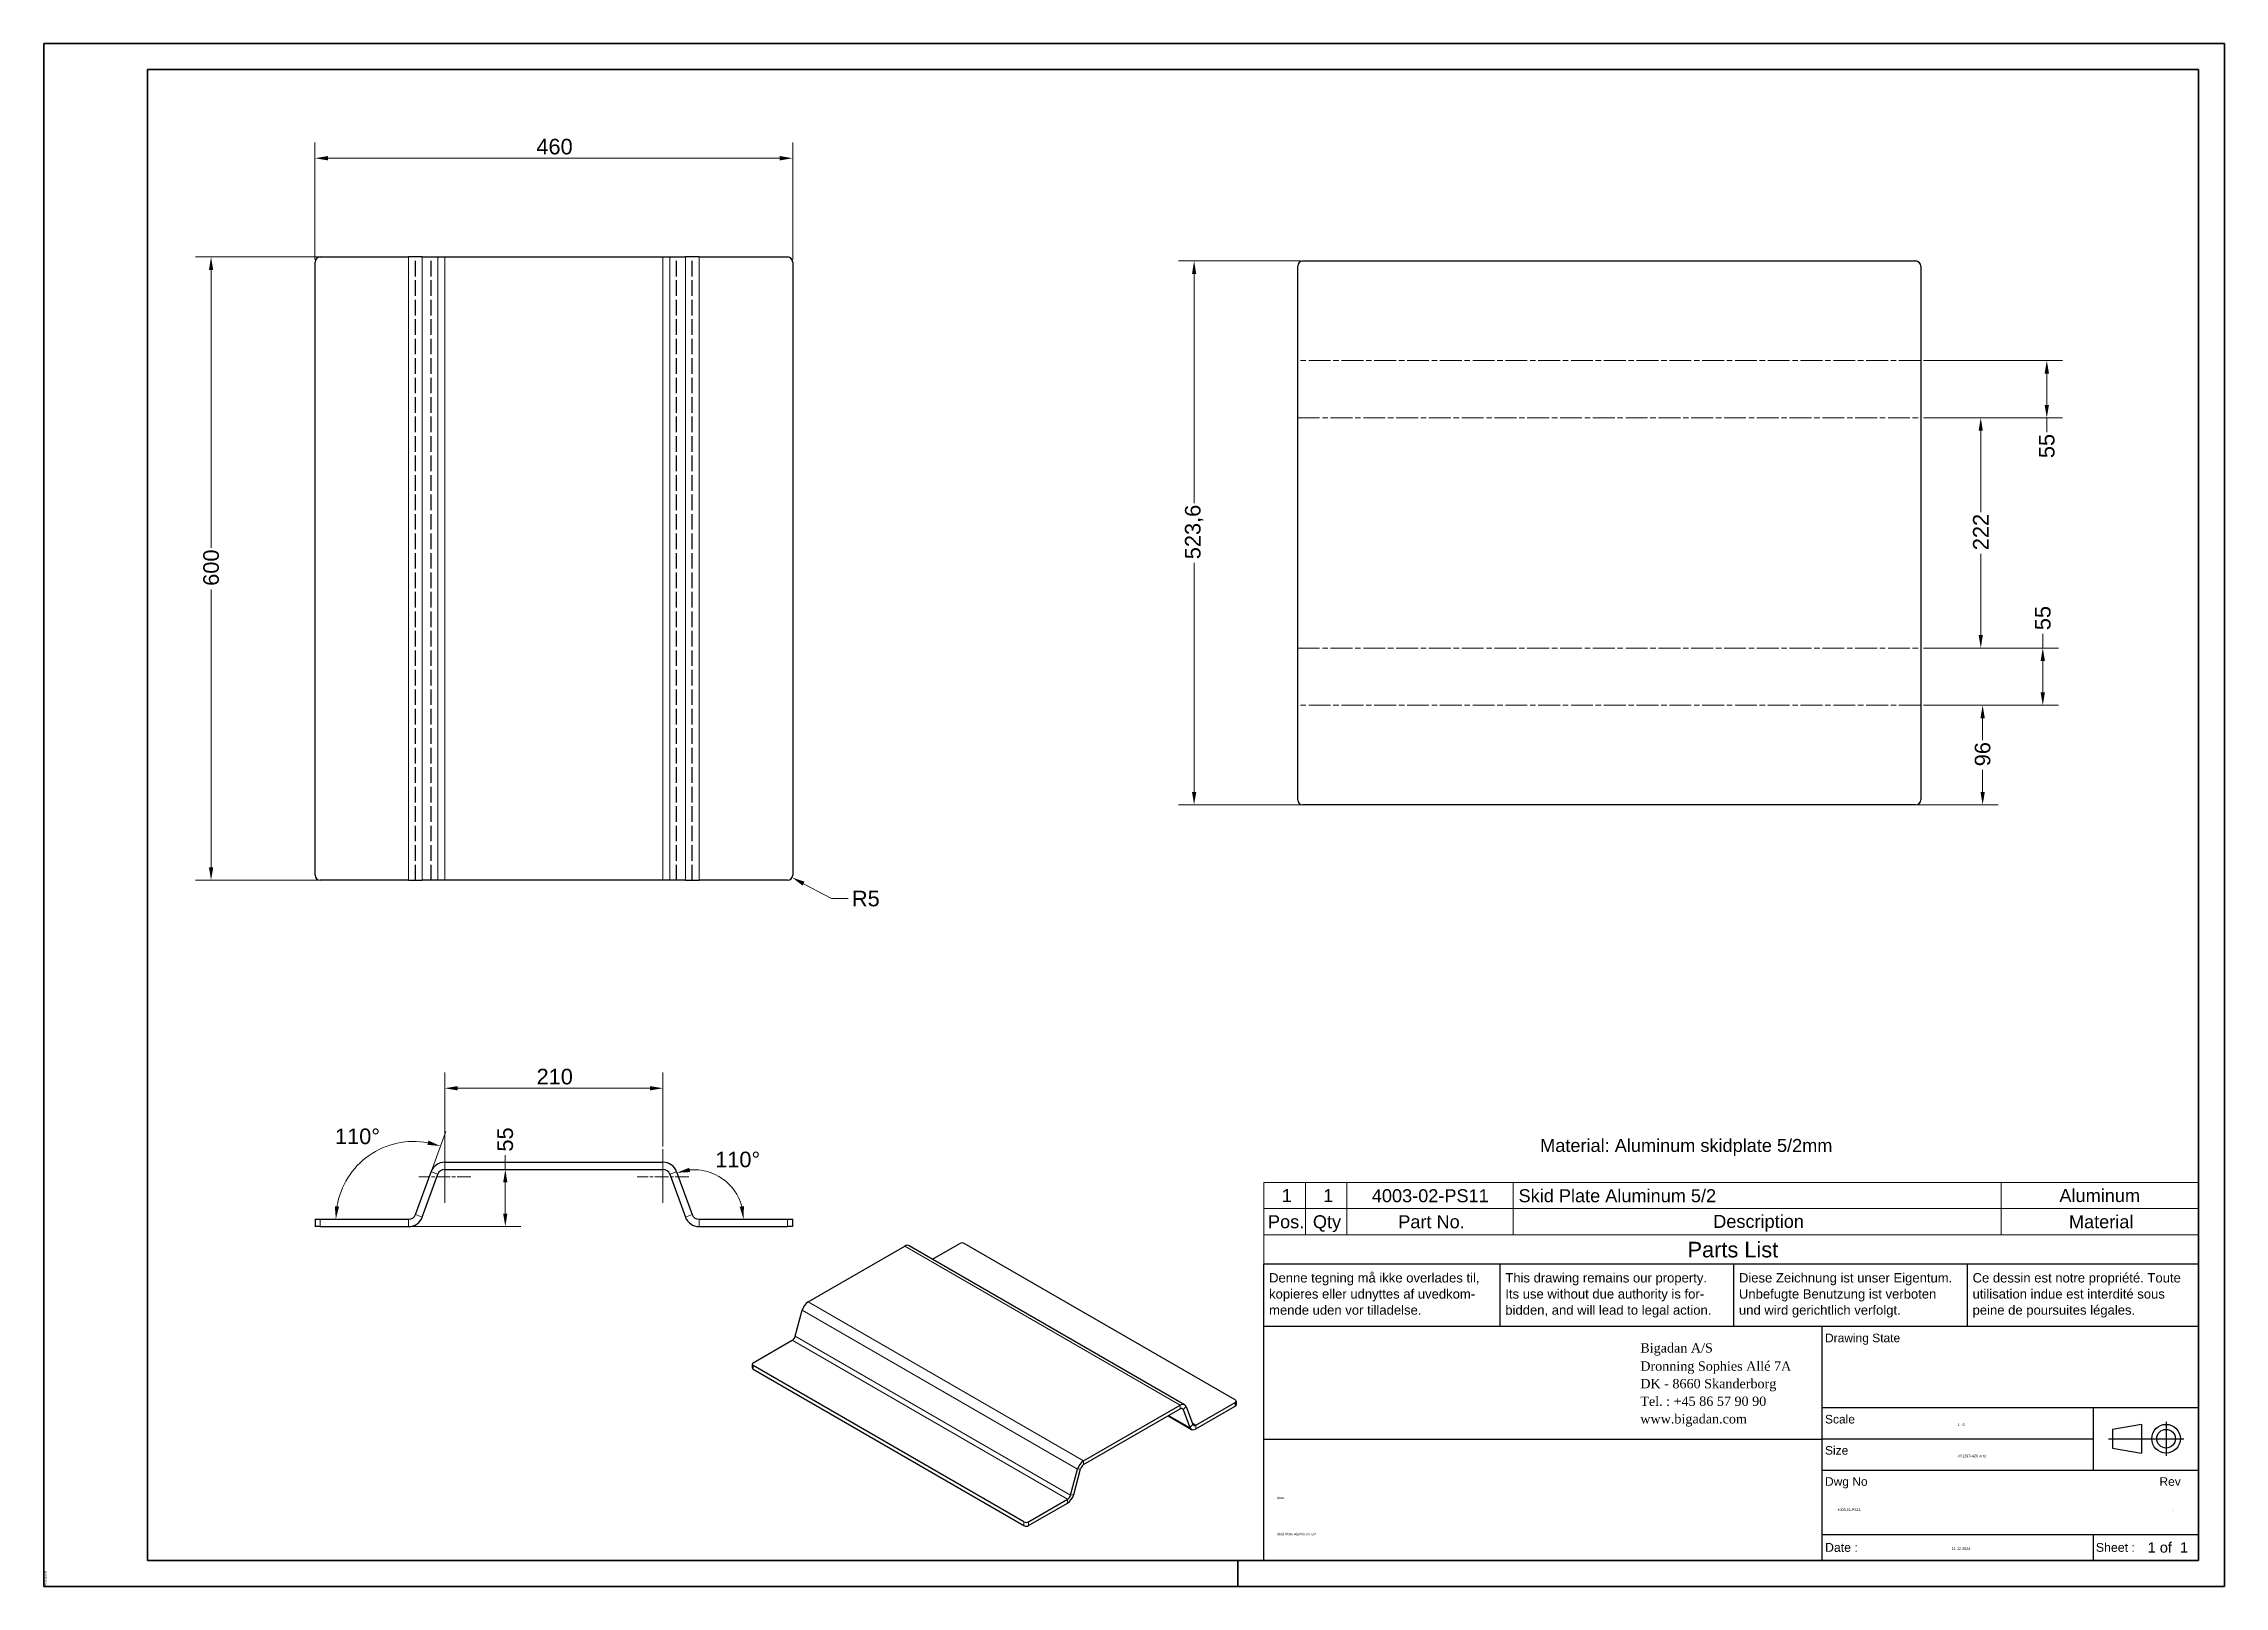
# Model space of a CAD drawing. Header units: millimetres. Extents: x 0 to 2100, y 0 to 1485.
import ezdxf
from ezdxf.enums import TextEntityAlignment as Align

# ---------------------------------------------------------------- set-up
doc = ezdxf.new("R2018")
doc.units = ezdxf.units.MM
doc.header["$LTSCALE"] = 5
doc.linetypes.add('CHAIN', pattern=[0.3543, 0.2362, -0.0295, 0.0591, -0.0295])
doc.linetypes.add('DASHED', pattern=[0.2067, 0.1654, -0.0413])
doc.layers.get('0').update_dxf_attribs({"lineweight": 18})
for name, color, linetype, lineweight in [('Bend Centerline', 7, 'CHAIN', 18), ('Border', 7, 'Continuous', 35), ('Center Mark', 7, 'Continuous', 18), ('Dimension', 7, 'Continuous', 18), ('Hidden Narrow', 7, 'DASHED', 25), ('Symbol', 7, 'Continuous', 18), ('Title', 7, 'Continuous', 25), ('Visible', 7, 'Continuous', 25), ('Visible Narrow', 7, 'Continuous', 18)]:
    doc.layers.add(name, color=color, linetype=linetype, lineweight=lineweight)
doc.styles.add('Note Text', font='arial.ttf')
doc.styles.get("Standard").update_dxf_attribs({"font": 'arial.ttf'})
doc.styles.add('Text Style150', font='arial.ttf')
doc.styles.add('Text Style72', font='arial.ttf')
doc.styles.add('Text Style85', font='times.ttf')
doc.styles.add('Title', font='arial.ttf')
doc.styles.add('Title150', font='arial.ttf')
doc.styles.add('Title200', font='arial.ttf')
doc.dimstyles.new('Default - Method 2b', dxfattribs={"dimscale": 5, "dimtxt": 3, "dimasz": 2.5, "dimexe": 3, "dimexo": 0.5, "dimgap": 0.7, "dimtad": 0, "dimtoh": 1, "dimdec": 1, "dimrnd": 1e-08, "dimtxsty": 'Title', "dimcen": 0.09, "dimdle": 10, "dimclrd": 256, "dimclre": 256, "dimclrt": 7, "dimadec": 0, "dimazin": 2, "dimtfac": 0.833333, "dimtdec": 1, "dimtmove": 0, "dimatfit": 3, "dimfxl": 1, "dimtolj": 1, "dimlwd": -1, "dimlwe": -1, "dimarcsym": 0})

# ---------------------------------------------------------------- blocks, each defined once
blk = doc.blocks.new('Borders Bigadan Border')
at = {"layer": 'Border'}
for p, q in [((0, 297), (420, 297)), ((0, 0), (0, 297)), ((420, 297), (415, 297)), ((420, 297), (420, 0)), ((415, 292), (20, 292)), ((20, 292), (20, 5)), ((415, 5), (415, 292)), ((20, 5), (415, 5)), ((230, 5), (230, 0)), ((420, 0), (0, 0))]:
    blk.add_line(p, q, dxfattribs=at)
blk = doc.blocks.new('Title Blocks Title')
at = {"layer": 'Title'}
for p, q in [((205, 62), (25, 62)), ((25, 50), (25, 62)), ((70.5, 50), (70.5, 62)), ((115.5, 50), (115.5, 62)), ((160.5, 50), (160.5, 62)), ((205, 50), (25, 50)), ((25, 5), (25, 50)), ((132.5, 5), (132.5, 50)), ((205, 34.36), (132.5, 34.36)), ((184.74, 34.36), (184.74, 22.36)), ((25, 28.36), (132.5, 28.36)), ((184.74, 28.36), (132.5, 28.36)), ((132.5, 22.36), (205, 22.36)), ((132.5, 10), (205, 10)), ((184.74, 10), (184.74, 5))]:
    blk.add_line(p, q, dxfattribs=at)
at = {"layer": 'Title', "lineweight": 25}
for p, q in [((194.05, 31.19), (188.45, 30.23)), ((188.45, 30.23), (188.45, 26.63)), ((194.05, 31.19), (194.05, 25.67)), ((198.77, 31.7), (198.77, 25.16)), ((187.65, 28.43), (202.19, 28.43)), ((188.45, 26.63), (194.05, 25.67))]:
    blk.add_line(p, q, dxfattribs=at)
for radius in [2.76, 1.8]:
    blk.add_circle((198.77, 28.43), radius, dxfattribs=at)
at = {"layer": 'Title'}
for s, height, style, p in [('Denne tegning må ikke overlades til,', 1.8, 'Text Style72', (26, 58.5)), ('This drawing remains our property.', 1.8, 'Text Style72', (71.5, 58.5)), ('Diese Zeichnung ist unser Eigentum.', 1.8, 'Text Style72', (116.5, 58.5)), ('Ce dessin est notre propriété. Toute', 1.8, 'Text Style72', (161.5, 58.5)), ('kopieres eller udnyttes af uvedkom-', 1.8, 'Text Style72', (26, 55.4)), ('Its use without due authority is for-', 1.8, 'Text Style72', (71.5, 55.4)), ('Unbefugte Benutzung ist verboten', 1.8, 'Text Style72', (116.5, 55.4)), ('utilisation indue est interdité sous', 1.8, 'Text Style72', (161.5, 55.4)), ('mende uden vor tilladelse.', 1.8, 'Text Style72', (26, 52.3)), ('bidden, and will lead to legal action.', 1.8, 'Text Style72', (71.5, 52.3)), ('und wird gerichtlich verfolgt.', 1.8, 'Text Style72', (116.5, 52.3)), ('peine de poursuites légales.', 1.8, 'Text Style72', (161.5, 52.3)), ('Bigadan A/S', 1.8, 'Text Style85', (97.5, 45.01)), ('Drawing State', 1.65, 'Title150', (133.08, 47)), ('Dronning Sophies Allé 7A', 1.8, 'Text Style85', (97.5, 41.51)), ('DK - 8660 Skanderborg', 1.8, 'Text Style85', (97.5, 38.13)), ('Tel. : +45 86 57 90 90', 1.8, 'Text Style85', (97.5, 34.74)), ('www.bigadan.com', 1.8, 'Text Style85', (97.5, 31.36)), ('Scale', 1.65, 'Title150', (133.08, 31.36)), ('Size', 1.65, 'Title150', (133.08, 25.36)), ('Dwg No', 1.65, 'Title150', (133.08, 19.36)), ('Rev', 1.65, 'Title150', (197.5, 19.36))]:
    blk.add_text(s, height=height, dxfattribs=dict(at, style=style)).set_placement(p)
at = {"layer": 'Title', "style": 'Text Style150'}
for s, p in [('Sheet :', (185.24, 7.5)), ('Date :', (133.08, 7.5))]:
    blk.add_text(s, height=1.7, dxfattribs=at).set_placement(p, align=Align.MIDDLE_LEFT)
at = {"layer": 'Title', "style": 'Title200'}
blk.add_text('1 of  1', height=2, dxfattribs=at).set_placement((203, 7.5), align=Align.MIDDLE_RIGHT)
at = {"layer": 'Title', "color": 1, "true_color": 0xff0000, "insert": (169, 47.68), "char_height": 2.5, "width": 40, "attachment_point": 5, "style": 'Note Text'}
blk.add_mtext('\\fArial|b0|i0; ', dxfattribs=at)
at = {"layer": 'Title', "color": 1, "lineweight": 5, "true_color": 0xff0000, "flags": 253}
blk.add_attdef('STATUS', text='', height=6.2, dxfattribs=at).set_placement((169, 40.36), align=Align.MIDDLE_CENTER)
at = {"layer": 'Title', "lineweight": 30, "flags": 104}
for tag, height, p in [('Initial_View_Scale', 2.39, (158.62, 31.36)), ('Sheet_Size', 2.4, (158.62, 25.36)), ('REVISION_NUMBER', 3.5, (200, 15)), ('CREATION_DATE', 2, (157.5, 7.5))]:
    blk.add_attdef(tag, text='', height=height, dxfattribs=at).set_placement(p, align=Align.MIDDLE_CENTER)
for tag, p in [('PROJECT', (27.5, 24.3)), ('TITLE', (27.5, 17.3)), ('DESCRIPTION', (27.5, 10.3))]:
    blk.add_attdef(tag, text='', height=2.8, dxfattribs=at).set_placement(p, align=Align.TOP_LEFT)
blk.add_attdef('PART_NUMBER', text='', height=3.5, dxfattribs=at).set_placement((135.5, 15), align=Align.MIDDLE_LEFT)
blk = doc.blocks.new('*D26')
at = {"layer": 'Defpoints', "color": 0, "transparency": 16777216}
for p in [(386.1, 1279.7), (161.1, 679.7), (386.1, 679.7)]:
    blk.add_point(p, dxfattribs=at)
at = {"layer": 'Dimension', "transparency": 16777216}
for p, q in [((383.6, 1279.7), (146.1, 1279.7)), ((161.1, 1267.2), (161.1, 999.8)), ((161.1, 692.2), (161.1, 959.6)), ((383.6, 679.7), (146.1, 679.7))]:
    blk.add_line(p, q, dxfattribs=at)
for points in [[(159.1, 1267.2), (163.2, 1267.2), (161.1, 1279.7)], [(159.1, 692.2), (163.2, 692.2), (161.1, 679.7)]]:
    blk.add_solid(points, dxfattribs=at)
at = {"layer": 'Dimension', "color": 7, "transparency": 16777216, "insert": (168.8, 963.1), "char_height": 15, "attachment_point": 7, "rotation": 90, "style": 'Title'}
blk.add_mtext('\\A1;600', dxfattribs=at)
blk = doc.blocks.new('*D27')
at = {"layer": 'Defpoints', "color": 0, "transparency": 16777216}
for p in [(721.3, 1374.7), (261.2, 1274.7), (721.3, 1274.7)]:
    blk.add_point(p, dxfattribs=at)
at = {"layer": 'Dimension', "transparency": 16777216}
for p, q in [((261.2, 1277.2), (261.2, 1389.7)), ((721.3, 1277.2), (721.3, 1389.7)), ((273.7, 1374.7), (708.8, 1374.7))]:
    blk.add_line(p, q, dxfattribs=at)
for points in [[(273.7, 1376.8), (273.7, 1372.6), (261.2, 1374.7)], [(708.8, 1376.8), (708.8, 1372.6), (721.3, 1374.7)]]:
    blk.add_solid(points, dxfattribs=at)
at = {"layer": 'Dimension', "color": 7, "transparency": 16777216, "insert": (474.4, 1378.2), "char_height": 15, "attachment_point": 7, "style": 'Title'}
blk.add_mtext('\\A1;460', dxfattribs=at)
blk = doc.blocks.new('*D28')
at = {"layer": 'Defpoints', "color": 0, "transparency": 16777216}
for p in [(716.3, 684.7), (720.7, 682.3)]:
    blk.add_point(p, dxfattribs=at)
at = {"layer": 'Dimension', "transparency": 16777216}
for p, q in [((758.6, 662), (731.7, 676.4)), ((774.8, 662), (758.6, 662))]:
    blk.add_line(p, q, dxfattribs=at)
blk.add_solid([(732.7, 678.3), (730.7, 674.6), (720.7, 682.3)], dxfattribs=at)
at = {"layer": 'Dimension', "color": 7, "transparency": 16777216, "insert": (778.3, 654.4), "char_height": 15, "attachment_point": 7, "style": 'Title'}
blk.add_mtext('\\A1;R5', dxfattribs=at)
blk = doc.blocks.new('*D29')
at = {"layer": 'Defpoints', "color": 0, "transparency": 16777216}
for p in [(609.5, 399.1), (664.5, 381.8), (626.2, 353.3), (631.1, 353.3)]:
    blk.add_point(p, dxfattribs=at)
at = {"layer": 'Dimension', "transparency": 16777216}
blk.add_arc((626.2, 353.3), 47.7, 15.0432, 94.9568, dxfattribs=at)
for points in [[(622.5, 398.8), (621.6, 402.9), (609.8, 398.2)], [(674.3, 366), (670.2, 365.4), (673.9, 353.3)]]:
    blk.add_solid(points, dxfattribs=at)
at = {"layer": 'Dimension', "color": 7, "transparency": 16777216, "insert": (646.6, 403.2), "char_height": 15, "attachment_point": 7, "style": 'Title'}
blk.add_mtext('\\A1;110°', dxfattribs=at)
blk = doc.blocks.new('*D30')
at = {"layer": 'Defpoints', "color": 0, "transparency": 16777216}
for p in [(334.8, 425.2), (358, 357.9), (266.2, 353.3), (356.3, 353.3)]:
    blk.add_point(p, dxfattribs=at)
at = {"layer": 'Dimension', "transparency": 16777216}
blk.add_line((358.9, 360.3), (387.1, 437.9), dxfattribs=at)
blk.add_arc((356.3, 353.3), 75, 79.5604, 170.4396, dxfattribs=at)
for points in [[(370.5, 429.1), (369.4, 425.1), (382, 423.8)], [(284.4, 365.6), (280.3, 365.9), (281.3, 353.3)]]:
    blk.add_solid(points, dxfattribs=at)
at = {"layer": 'Dimension', "color": 7, "transparency": 16777216, "insert": (280.5, 425.5), "char_height": 15, "attachment_point": 7, "style": 'Title'}
blk.add_mtext('\\A1;110°', dxfattribs=at)
blk = doc.blocks.new('*D31')
at = {"layer": 'Defpoints', "color": 0, "transparency": 16777216}
for p in [(596.3, 479.5), (596.3, 420.8), (386.1, 413.8)]:
    blk.add_point(p, dxfattribs=at)
at = {"layer": 'Dimension', "transparency": 16777216}
for p, q in [((386.1, 416.3), (386.1, 494.5)), ((596.3, 423.3), (596.3, 494.5)), ((398.6, 479.5), (583.8, 479.5))]:
    blk.add_line(p, q, dxfattribs=at)
for points in [[(398.6, 481.5), (398.6, 477.4), (386.1, 479.5)], [(583.8, 481.5), (583.8, 477.4), (596.3, 479.5)]]:
    blk.add_solid(points, dxfattribs=at)
at = {"layer": 'Dimension', "color": 7, "transparency": 16777216, "insert": (474.6, 483), "char_height": 15, "attachment_point": 7, "style": 'Title'}
blk.add_mtext('\\A1;210', dxfattribs=at)
blk = doc.blocks.new('*D32')
at = {"layer": 'Defpoints', "color": 0, "transparency": 16777216}
for p in [(444.5, 401.3), (351.4, 346.3), (444.5, 346.3)]:
    blk.add_point(p, dxfattribs=at)
at = {"layer": 'Dimension', "transparency": 16777216}
for p, q in [((444.5, 401.3), (444.5, 415)), ((444.5, 358.8), (444.5, 388.8)), ((353.9, 346.3), (459.5, 346.3))]:
    blk.add_line(p, q, dxfattribs=at)
for points in [[(442.4, 388.8), (446.5, 388.8), (444.5, 401.3)], [(442.4, 358.8), (446.5, 358.8), (444.5, 346.3)]]:
    blk.add_solid(points, dxfattribs=at)
at = {"layer": 'Dimension', "color": 7, "transparency": 16777216, "insert": (452.1, 418.5), "char_height": 15, "attachment_point": 7, "rotation": 90, "style": 'Title'}
blk.add_mtext('\\A1;55', dxfattribs=at)
blk = doc.blocks.new('*D33')
at = {"layer": 'Defpoints', "color": 0, "transparency": 16777216}
for p in [(1807.7, 1179.9), (1807.7, 1124.8), (1929, 1124.8)]:
    blk.add_point(p, dxfattribs=at)
at = {"layer": 'Dimension', "transparency": 16777216}
for p, q in [((1810.2, 1179.9), (1944, 1179.9)), ((1929, 1167.4), (1929, 1137.3)), ((1810.2, 1124.8), (1944, 1124.8)), ((1929, 1124.8), (1929, 1111.1))]:
    blk.add_line(p, q, dxfattribs=at)
for points in [[(1926.9, 1167.4), (1931.1, 1167.4), (1929, 1179.9)], [(1926.9, 1137.3), (1931.1, 1137.3), (1929, 1124.8)]]:
    blk.add_solid(points, dxfattribs=at)
at = {"layer": 'Dimension', "color": 7, "transparency": 16777216, "insert": (1936.6, 1086), "char_height": 15, "attachment_point": 7, "rotation": 90, "style": 'Title'}
blk.add_mtext('\\A1;55', dxfattribs=at)
blk = doc.blocks.new('*D34')
at = {"layer": 'Defpoints', "color": 0, "transparency": 16777216}
for p in [(1807.7, 1124.8), (1807.7, 903.2), (1865.4, 903.2)]:
    blk.add_point(p, dxfattribs=at)
at = {"layer": 'Dimension', "transparency": 16777216}
for p, q in [((1810.2, 1124.8), (1880.4, 1124.8)), ((1865.4, 1112.3), (1865.4, 1034.1)), ((1865.4, 915.7), (1865.4, 993.9)), ((1810.2, 903.2), (1880.4, 903.2))]:
    blk.add_line(p, q, dxfattribs=at)
for points in [[(1863.3, 1112.3), (1867.4, 1112.3), (1865.4, 1124.8)], [(1863.3, 915.7), (1867.4, 915.7), (1865.4, 903.2)]]:
    blk.add_solid(points, dxfattribs=at)
at = {"layer": 'Dimension', "color": 7, "transparency": 16777216, "insert": (1872.9, 997.4), "char_height": 15, "attachment_point": 7, "rotation": 90, "style": 'Title'}
blk.add_mtext('\\A1;222', dxfattribs=at)
blk = doc.blocks.new('*D35')
at = {"layer": 'Defpoints', "color": 0, "transparency": 16777216}
for p in [(1807.7, 903.2), (1807.7, 848.1), (1925.1, 848.1)]:
    blk.add_point(p, dxfattribs=at)
at = {"layer": 'Dimension', "transparency": 16777216}
for p, q in [((1810.2, 903.2), (1940.1, 903.2)), ((1925.1, 903.2), (1925.1, 916.9)), ((1925.1, 860.6), (1925.1, 890.7)), ((1810.2, 848.1), (1940.1, 848.1))]:
    blk.add_line(p, q, dxfattribs=at)
for points in [[(1923, 890.7), (1927.2, 890.7), (1925.1, 903.2)], [(1923, 860.6), (1927.2, 860.6), (1925.1, 848.1)]]:
    blk.add_solid(points, dxfattribs=at)
at = {"layer": 'Dimension', "color": 7, "transparency": 16777216, "insert": (1932.8, 920.4), "char_height": 15, "attachment_point": 7, "rotation": 90, "style": 'Title'}
blk.add_mtext('\\A1;55', dxfattribs=at)
blk = doc.blocks.new('*D36')
at = {"layer": 'Defpoints', "color": 0, "transparency": 16777216}
for p in [(1807.7, 848.1), (1802.7, 752.2), (1867.2, 752.2)]:
    blk.add_point(p, dxfattribs=at)
at = {"layer": 'Dimension', "transparency": 16777216}
for p, q in [((1810.2, 848.1), (1882.2, 848.1)), ((1867.2, 835.6), (1867.2, 814.4)), ((1867.2, 764.7), (1867.2, 785.9)), ((1805.2, 752.2), (1882.2, 752.2))]:
    blk.add_line(p, q, dxfattribs=at)
for points in [[(1865.1, 835.6), (1869.3, 835.6), (1867.2, 848.1)], [(1865.1, 764.7), (1869.3, 764.7), (1867.2, 752.2)]]:
    blk.add_solid(points, dxfattribs=at)
at = {"layer": 'Dimension', "color": 7, "transparency": 16777216, "insert": (1874.8, 789.4), "char_height": 15, "attachment_point": 7, "rotation": 90, "style": 'Title'}
blk.add_mtext('\\A1;96', dxfattribs=at)
blk = doc.blocks.new('*D37')
at = {"layer": 'Defpoints', "color": 0, "transparency": 16777216}
for p in [(1212.7, 1275.8), (1107.8, 752.2), (1212.7, 752.2)]:
    blk.add_point(p, dxfattribs=at)
at = {"layer": 'Dimension', "transparency": 16777216}
for p, q in [((1210.2, 1275.8), (1092.8, 1275.8)), ((1107.8, 1263.3), (1107.8, 1042.8)), ((1107.8, 764.7), (1107.8, 985.2)), ((1210.2, 752.2), (1092.8, 752.2))]:
    blk.add_line(p, q, dxfattribs=at)
for points in [[(1105.8, 1263.3), (1109.9, 1263.3), (1107.8, 1275.8)], [(1105.8, 764.7), (1109.9, 764.7), (1107.8, 752.2)]]:
    blk.add_solid(points, dxfattribs=at)
at = {"layer": 'Dimension', "color": 7, "transparency": 16777216, "insert": (1116.8, 988.7), "char_height": 15, "attachment_point": 7, "rotation": 90, "style": 'Title'}
blk.add_mtext('\\A1;523,6', dxfattribs=at)
blk = doc.blocks.new('Parts List')
at = {"layer": 'Symbol'}
for p, q in [((415, 77.75), (235, 77.75)), ((235, 77.75), (235, 72.72)), ((243, 77.75), (243, 72.72)), ((251, 77.75), (251, 72.72)), ((283, 77.75), (283, 72.72)), ((377, 77.75), (377, 72.72)), ((415, 77.75), (415, 72.72)), ((415, 72.72), (235, 72.72)), ((235, 67.68), (235, 72.72)), ((243, 67.68), (243, 72.72)), ((251, 67.68), (251, 72.72)), ((283, 67.68), (283, 72.72)), ((377, 67.68), (377, 72.72)), ((415, 67.68), (415, 72.72)), ((235, 62), (235, 67.68)), ((415, 67.68), (235, 67.68)), ((415, 62), (415, 67.68)), ((415, 62), (235, 62))]:
    blk.add_line(p, q, dxfattribs=at)
at = {"layer": 'Symbol', "color": 7, "attachment_point": 7}
for s, insert, char_height, style in [('1', (238.43, 73.98), 2.5, 'Note Text'), ('1', (246.43, 73.98), 2.5, 'Note Text'), ('4003-02-PS11', (255.79, 73.92), 2.5, 'Note Text'), ('Skid Plate Aluminum 5/2', (284.06, 73.92), 2.5, 'Note Text'), ('Aluminum', (388.23, 73.95), 2.5, 'Note Text'), ('Pos.', (235.79, 68.91), 2.5, 'Note Text'), ('Qty', (244.44, 68.19), 2.5, 'Note Text'), ('Part No.', (260.88, 68.91), 2.5, 'Note Text'), ('Description', (321.55, 68.26), 2.5, 'Note Text'), ('Material', (390.06, 68.91), 2.5, 'Note Text'), ('Parts List', (316.6, 63.29), 3, 'Title')]:
    blk.add_mtext(s, dxfattribs=dict(at, insert=insert, char_height=char_height, style=style))

msp = doc.modelspace()

# ---------------------------------------------------------------- linework, layer by layer
at = {"layer": 'Bend Centerline', "ltscale": 17.826107}
for p, q in [((1807.67, 1179.92), (1207.67, 1179.92)), ((1207.67, 1124.763), (1807.67, 1124.763)), ((1207.67, 903.235), (1807.67, 903.235)), ((1807.67, 848.078), (1207.67, 848.078))]:
    msp.add_line(p, q, dxfattribs=at)
at = {"layer": 'Center Mark', "linetype": 'CHAIN', "ltscale": 11.445336}
for p, q in [((386.141, 420.803), (386.141, 369.303)), ((596.338, 420.803), (596.338, 369.303))]:
    msp.add_line(p, q, dxfattribs=at)
at = {"layer": 'Center Mark', "linetype": 'CHAIN', "ltscale": 9.889646}
for p, q in [((386.141, 413.803), (386.141, 369.303)), ((596.338, 413.803), (596.338, 369.303))]:
    msp.add_line(p, q, dxfattribs=at)
at = {"layer": 'Center Mark', "linetype": 'CHAIN', "ltscale": 11.111974}
for p, q in [((411.141, 394.303), (361.141, 394.303)), ((411.141, 394.303), (361.141, 394.303)), ((621.338, 394.303), (571.338, 394.303)), ((621.338, 394.303), (571.338, 394.303))]:
    msp.add_line(p, q, dxfattribs=at)
at = {"layer": 'Hidden Narrow', "ltscale": 18.142235}
for p, q in [((357.996, 679.684), (357.996, 1279.684)), ((372.986, 679.684), (372.986, 1279.684)), ((609.494, 679.684), (609.494, 1279.684)), ((624.483, 679.684), (624.483, 1279.684))]:
    msp.add_line(p, q, dxfattribs=at)
at = {"layer": 'Visible'}
for p, q in [((261.221, 684.684), (261.221, 1274.684)), ((266.221, 1279.684), (351.419, 1279.684)), ((364.574, 1279.684), (351.419, 1279.684)), ((364.574, 1279.684), (379.563, 1279.684)), ((379.563, 1279.684), (386.141, 1279.684)), ((386.141, 1279.684), (596.338, 1279.684)), ((596.338, 1279.684), (602.916, 1279.684)), ((602.916, 1279.684), (617.905, 1279.684)), ((631.061, 1279.684), (617.905, 1279.684)), ((631.061, 1279.684), (716.258, 1279.684)), ((721.258, 1274.684), (721.258, 684.684)), ((1207.67, 757.215), (1207.67, 1270.783)), ((1212.67, 1275.783), (1802.67, 1275.783)), ((1807.67, 1270.783), (1807.67, 757.215)), ((1802.67, 752.215), (1212.67, 752.215)), ((351.419, 679.684), (266.221, 679.684)), ((351.419, 679.684), (364.574, 679.684)), ((379.563, 679.684), (364.574, 679.684)), ((386.141, 679.684), (379.563, 679.684)), ((596.338, 679.684), (386.141, 679.684)), ((602.916, 679.684), (596.338, 679.684)), ((617.905, 679.684), (602.916, 679.684)), ((617.905, 679.684), (631.061, 679.684)), ((716.258, 679.684), (631.061, 679.684)), ((357.996, 357.909), (372.986, 399.091)), ((386.141, 408.303), (596.338, 408.303)), ((386.141, 401.303), (596.338, 401.303)), ((609.494, 399.091), (624.483, 357.909)), ((364.574, 355.515), (379.563, 396.697)), ((602.916, 396.697), (617.905, 355.515)), ((261.221, 353.303), (266.221, 353.303)), ((261.221, 353.303), (261.221, 346.303)), ((266.221, 346.303), (261.221, 346.303)), ((266.221, 353.303), (351.419, 353.303)), ((266.221, 346.303), (351.419, 346.303)), ((631.061, 353.303), (716.258, 353.303)), ((631.061, 346.303), (716.258, 346.303)), ((716.258, 353.303), (721.258, 353.303)), ((721.258, 346.303), (716.258, 346.303)), ((721.258, 346.303), (721.258, 353.303)), ((736.212, 273.825), (829.107, 327.458)), ((1098.647, 174.798), (833.482, 327.891)), ((855.976, 314.904), (882.104, 329.989)), ((1147.269, 179.448), (886.524, 329.989)), ((723.774, 240.927), (730.398, 265.768)), ((683.214, 215.16), (720.867, 236.898)), ((682.299, 213.884), (682.299, 210.312)), ((943.96, 62.067), (683.214, 212.608)), ((683.214, 209.036), (943.96, 58.495)), ((1001.377, 120.732), (1094.272, 174.365)), ((1001.377, 117.16), (1094.272, 170.793)), ((1097.179, 170.121), (1103.803, 152.93)), ((1100.086, 173.021), (1106.71, 155.83)), ((1109.617, 155.158), (1147.269, 176.896)), ((1109.617, 151.585), (1147.269, 173.324)), ((1148.185, 178.172), (1148.185, 174.6)), ((1082.748, 164.139), (1105.242, 151.152)), ((988.939, 87.834), (995.563, 112.675)), ((991.846, 88.291), (998.47, 113.131)), ((948.379, 62.067), (986.032, 83.805)), ((948.379, 58.495), (986.032, 80.233))]:
    msp.add_line(p, q, dxfattribs=at)
for centre, radius, start, end in [((266.221, 1274.684), 5, 90, 180), ((716.258, 1274.684), 5, 0, 90), ((1212.67, 1270.783), 5, 90, 180), ((1802.67, 1270.783), 5, 0, 90), ((1212.67, 757.215), 5, 180, 270), ((1802.67, 757.215), 5, 270, 0), ((266.221, 684.684), 5, 180, 270), ((716.258, 684.684), 5, 270, 0), ((386.141, 394.303), 14, 90, 160), ((386.141, 394.303), 7, 90, 160), ((596.338, 394.303), 14, 20, 90), ((596.338, 394.303), 7, 20, 90), ((351.419, 360.303), 7, 270, 340), ((631.061, 360.303), 7, 200, 270), ((351.419, 360.303), 14, 270, 340), ((631.061, 360.303), 14, 200, 270)]:
    msp.add_arc(centre, radius, start, end, dxfattribs=at)
for centre, major_axis, start_param, end_param in [((829.107, 320.314), (4.375, 7.578), 0, 0.78539816), ((884.314, 328.713), (3.125, 0), 0.78539816, 2.35619449), ((736.212, 266.681), (4.375, 7.578), 0.78539816, 2.00712864), ((720.867, 240.471), (2.187, 3.789), 3.92699082, 5.14872129), ((685.424, 213.884), (-3.125, 0), 5.49778714, 7.06858347), ((685.424, 210.312), (-3.125, 0), 0, 0.78539816), ((1094.272, 167.221), (4.375, 7.578), 5.84685299, 7.06858347), ((1094.272, 167.221), (2.188, 3.789), 5.84685299, 7.06858347), ((1145.06, 178.172), (3.125, 0), 5.49778714, 7.06858347), ((1145.06, 174.6), (3.125, 0), 5.49778714, 6.28318531), ((1109.617, 158.73), (-4.375, -7.578), 5.84685299, 7.06858347), ((1109.617, 158.73), (-2.188, -3.789), 5.84685299, 7.06858347), ((1001.377, 113.588), (4.375, 7.578), 0.78539816, 2.00712864), ((1001.377, 113.588), (2.188, 3.789), 0.78539816, 2.00712864), ((986.032, 87.378), (4.375, 7.578), 3.92699082, 5.14872129), ((986.032, 87.378), (2.187, 3.789), 3.92699082, 5.14872129), ((946.17, 63.343), (-3.125, 0), 0.78539816, 2.35619449), ((946.17, 59.77), (3.125, 0), 3.92699082, 5.49778714)]:
    msp.add_ellipse(centre, major_axis=major_axis, ratio=0.57735027, start_param=start_param, end_param=end_param, dxfattribs=at)
at = {"layer": 'Visible Narrow'}
for p, q in [((351.419, 1279.684), (351.419, 679.684)), ((364.574, 1279.684), (364.574, 679.684)), ((379.563, 1279.684), (379.563, 679.684)), ((386.141, 1279.684), (386.141, 679.684)), ((596.338, 1279.684), (596.338, 679.684)), ((602.916, 1279.684), (602.916, 679.684)), ((617.905, 1279.684), (617.905, 679.684)), ((631.061, 1279.684), (631.061, 679.684)), ((372.986, 399.091), (379.563, 396.697)), ((386.141, 408.303), (386.141, 401.303)), ((596.338, 408.303), (596.338, 401.303)), ((609.494, 399.091), (602.916, 396.697)), ((357.996, 357.909), (364.574, 355.515)), ((624.483, 357.909), (617.905, 355.515)), ((266.221, 346.303), (266.221, 353.303)), ((351.419, 353.303), (351.419, 346.303)), ((631.061, 353.303), (631.061, 346.303)), ((716.258, 353.303), (716.258, 346.303)), ((829.107, 327.458), (1094.272, 174.365)), ((736.212, 273.825), (1001.377, 120.732)), ((730.398, 265.768), (995.563, 112.675)), ((720.867, 236.898), (986.032, 83.805)), ((723.774, 240.927), (988.939, 87.834)), ((683.214, 209.036), (683.214, 212.608)), ((1094.272, 174.365), (1094.272, 170.793)), ((1097.179, 170.121), (1095.33, 171.188)), ((1100.086, 173.021), (1097.179, 170.121)), ((1147.269, 176.896), (1147.269, 173.324)), ((1103.803, 152.93), (1083.568, 164.613)), ((1106.71, 155.83), (1103.803, 152.93)), ((1106.212, 157.124), (1109.617, 155.158)), ((1109.617, 155.158), (1109.617, 151.585)), ((995.563, 112.675), (998.47, 113.131)), ((1001.377, 120.732), (1001.377, 117.16)), ((988.939, 87.834), (991.846, 88.291)), ((986.032, 83.805), (986.032, 80.233)), ((943.96, 62.067), (943.96, 58.495)), ((948.379, 58.495), (948.379, 62.067))]:
    msp.add_line(p, q, dxfattribs=at)

# ---------------------------------------------------------------- block references
at = {"xscale": 5, "yscale": 5, "zscale": 5}
msp.add_blockref('Borders Bigadan Border', (0, 0), dxfattribs=at)
ref = msp.add_blockref('Title Blocks Title', (1050, 0), dxfattribs=dict(xscale=5, yscale=5, zscale=5))
lines = msp.add_mtext('4003-02-PS11', dxfattribs={"layer": 'Title', "insert": (1727.5, 75), "char_height": 2.5, "attachment_point": 1})
ref.add_attrib('PART_NUMBER', '', (1727.5, 75), dxfattribs={"flags": 104}).embed_mtext(lines)
lines = msp.add_mtext('11-12-2024', dxfattribs={"layer": 'Title', "insert": (1837.5, 37.5), "char_height": 2.5, "attachment_point": 1})
ref.add_attrib('CREATION_DATE', '', (1837.5, 37.5), dxfattribs={"flags": 104}).embed_mtext(lines)
lines = msp.add_mtext('Area ', dxfattribs={"layer": 'Title', "insert": (1187.5, 86.5), "char_height": 2.5, "attachment_point": 1})
ref.add_attrib('TITLE', '', (1187.5, 86.5), dxfattribs={"flags": 104}).embed_mtext(lines)
lines = msp.add_mtext('Skid Plate Aluminum 5/2', dxfattribs={"layer": 'Title', "insert": (1187.5, 51.5), "char_height": 2.5, "attachment_point": 1})
ref.add_attrib('DESCRIPTION', '', (1187.5, 51.5), dxfattribs={"flags": 104}).embed_mtext(lines)
lines = msp.add_mtext('A3 (297x420 mm)', dxfattribs={"layer": 'Title', "insert": (1843.1, 126.8), "char_height": 2.5, "attachment_point": 1})
ref.add_attrib('Sheet_Size', '', (1843.1, 126.8), dxfattribs={"flags": 104}).embed_mtext(lines)
lines = msp.add_mtext('1 : 5', dxfattribs={"layer": 'Title', "insert": (1843.1, 156.8), "char_height": 2.5, "attachment_point": 1})
ref.add_attrib('Initial_View_Scale', '', (1843.1, 156.8), dxfattribs={"flags": 104}).embed_mtext(lines)
lines = msp.add_mtext('-', dxfattribs={"layer": 'Title', "insert": (2050, 75), "char_height": 2.5, "attachment_point": 1})
ref.add_attrib('REVISION_NUMBER', '', (2050, 75), dxfattribs={"flags": 104}).embed_mtext(lines)
lines = msp.add_mtext('Released', dxfattribs={"layer": 'Title', "color": 1, "true_color": 0xff0000, "insert": (0, 0), "char_height": 2.5, "attachment_point": 1, "rotation": 90, "line_spacing_factor": 0.25})
ref.add_attrib('STATUS', '', (0, 0), dxfattribs={"flags": 80}).embed_mtext(lines)
at = {"layer": 'Symbol', "xscale": 5, "yscale": 5, "zscale": 5}
msp.add_blockref('Parts List', (0, 0), dxfattribs=at)

# ---------------------------------------------------------------- texts
at = {"layer": 'Symbol', "insert": (1441.083, 430.658), "char_height": 12.5, "width": 281.39291, "attachment_point": 1, "style": 'Note Text'}
msp.add_mtext('\\fArial|b0|i0;Material: Aluminum skidplate 5/2mm', dxfattribs=at)

# ---------------------------------------------------------------- dimensions: what is measured, and where the dimension line sits
at = {"layer": 'Dimension'}
dim = msp.add_linear_dim(base=(721.258, 1374.684), p1=(261.221, 1274.684), p2=(721.258, 1274.684), dimstyle='Default - Method 2b', override={"dimgap": 0.7, "dimtad": 1, "dimtoh": 0, "dimdec": 1, "dimtol": 0, "dimlim": 0, "dimtp": 0, "dimtm": 0, "dimtdec": 1, "dimtofl": 0, "dimatfit": 1}, dxfattribs=at)
dim.commit()
dim.dimension.update_dxf_attribs({"geometry": '*D27', "text_midpoint": (491.24, 1374.684), "dimtype": 160})
for base, p1, p2, angle, override, picture, middle in [((161.141, 679.684), (386.141, 1279.684), (386.141, 679.684), 270, {"dimgap": 0.7, "dimtoh": 0, "dimdec": 1, "dimtol": 0, "dimlim": 0, "dimtp": 0, "dimtm": 0, "dimtdec": 1, "dimtofl": 0, "dimatfit": 1}, '*D26', (161.141, 979.684)), ((1107.834, 752.215), (1212.67, 1275.783), (1212.67, 752.215), 270, {"dimgap": 0.7, "dimtoh": 0, "dimdec": 1, "dimtol": 0, "dimlim": 0, "dimtp": 0, "dimtm": 0, "dimtdec": 1, "dimtofl": 0, "dimatfit": 1}, '*D37', (1107.834, 1013.999)), ((1929.01, 1124.763), (1807.67, 1179.92), (1807.67, 1124.763), 90, {"dimgap": 0.7, "dimtoh": 0, "dimdec": 0, "dimtol": 0, "dimlim": 0, "dimtp": 0, "dimtm": 0, "dimtdec": 1, "dimtofl": 0, "dimatfit": 2}, '*D33', (1929.01, 1096.788)), ((1865.364, 903.235), (1807.67, 1124.763), (1807.67, 903.235), 270, {"dimgap": 0.7, "dimtoh": 0, "dimdec": 0, "dimtol": 0, "dimlim": 0, "dimtp": 0, "dimtm": 0, "dimtdec": 1, "dimtofl": 0, "dimatfit": 1}, '*D34', (1865.364, 1013.999)), ((1925.124, 848.078), (1807.67, 903.235), (1807.67, 848.078), 270, {"dimgap": 0.7, "dimtoh": 0, "dimdec": 0, "dimtol": 0, "dimlim": 0, "dimtp": 0, "dimtm": 0, "dimtdec": 1, "dimtofl": 0, "dimatfit": 2}, '*D35', (1925.124, 931.21)), ((1867.175, 752.215), (1807.67, 848.078), (1802.67, 752.215), 90, {"dimgap": 0.7, "dimtoh": 0, "dimdec": 0, "dimtol": 0, "dimlim": 0, "dimtp": 0, "dimtm": 0, "dimtdec": 1, "dimtofl": 0, "dimatfit": 1}, '*D36', (1867.175, 800.146)), ((596.338, 479.462), (386.141, 413.803), (596.338, 420.803), 180, {"dimgap": 0.7, "dimtad": 1, "dimtoh": 0, "dimdec": 0, "dimtol": 0, "dimlim": 0, "dimtp": 0, "dimtm": 0, "dimtdec": 1, "dimtofl": 0, "dimatfit": 1}, '*D31', (491.24, 479.462)), ((444.455, 346.303), (444.455, 401.303), (351.419, 346.303), 270, {"dimgap": 0.7, "dimtoh": 0, "dimdec": 1, "dimse1": 1, "dimtol": 0, "dimlim": 0, "dimtp": 0, "dimtm": 0, "dimtdec": 1, "dimtofl": 0, "dimatfit": 2}, '*D32', (444.455, 429.278))]:
    dim = msp.add_linear_dim(base=base, p1=p1, p2=p2, angle=angle, dimstyle='Default - Method 2b', override=override, dxfattribs=at)
    dim.commit()
    dim.dimension.update_dxf_attribs({"geometry": picture, "text_midpoint": middle, "dimtype": 160})
dim = msp.add_radius_dim(center=(716.258, 684.684), mpoint=(720.667, 682.325), dimstyle='Default - Method 2b', override={"dimgap": 0.7, "dimtih": 1, "dimdec": 1, "dimlfac": 1, "dimcen": 0, "dimtol": 0, "dimlim": 0, "dimtp": 0, "dimtm": 0, "dimtdec": 1, "dimtofl": 0}, dxfattribs=at)
dim.commit()
dim.dimension.update_dxf_attribs({"geometry": '*D28', "text_midpoint": (790.469, 662.046), "dimtype": 164})
for base, center, p1, p2, override, picture, middle in [((334.81, 425.152), (356.32, 353.303), (357.996, 357.909), (266.221, 353.303), {"dimgap": 0.7, "dimtad": 3, "dimtih": 1, "dimse2": 1, "dimadec": 0, "dimtol": 0, "dimlim": 0, "dimtp": 0, "dimtm": 0, "dimtdec": 0}, '*D30', (313.302, 414.739)), ((664.458, 381.815), (626.16, 353.303), (631.061, 353.303), (609.494, 399.091), {"dimgap": 0.7, "dimtad": 3, "dimtih": 1, "dimse1": 1, "dimse2": 1, "dimadec": 0, "dimtol": 0, "dimlim": 0, "dimtp": 0, "dimtm": 0, "dimtdec": 0}, '*D29', (653.546, 392.415))]:
    dim = msp.add_angular_dim_3p(base=base, center=center, p1=p1, p2=p2, dimstyle='Default - Method 2b', override=override, dxfattribs=at)
    dim.commit()
    dim.dimension.update_dxf_attribs({"geometry": picture, "text_midpoint": middle, "dimtype": 165})

doc.saveas('drawing.dxf')
